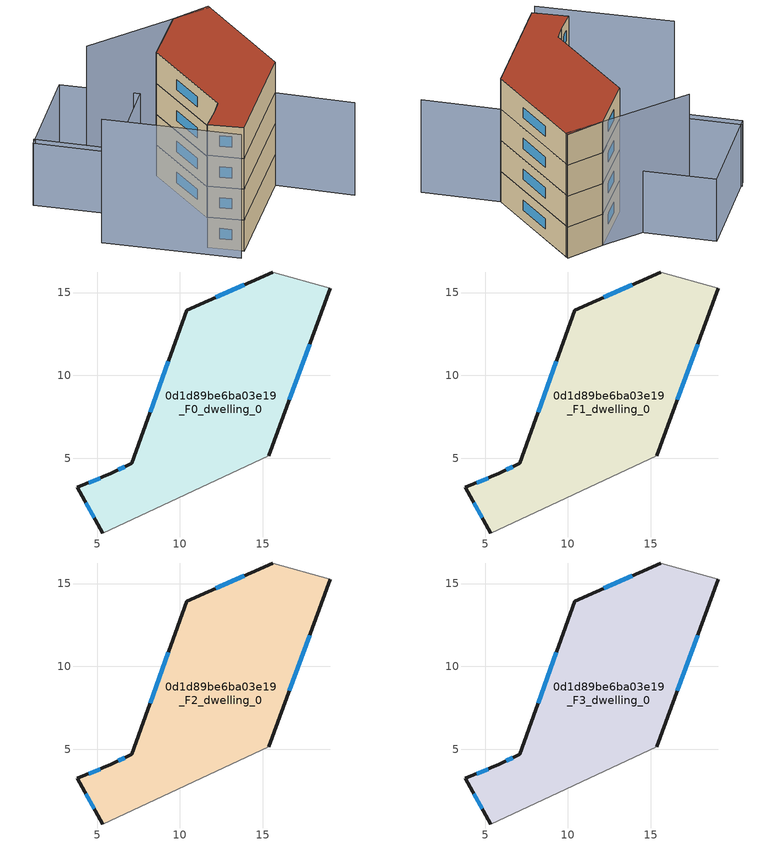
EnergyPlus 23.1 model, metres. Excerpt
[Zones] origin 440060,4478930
0d1d89be6ba03e19_F0_dwelling_0
 floor ground (EU_floor_Construction): 19.07,15.27 15.36,5.15 5.33,0.48 3.81,3.23 5.86,4.08 7.08,4.68 10.42,13.93 15.61,16.24 z0
 wall outside (EU_wall_Construction): 15.61,16.24 10.42,13.93 7.08,4.68 5.86,4.08 3.81,3.23 5.33,0.48 / 15.36,5.15 19.07,15.27 z0:3
 wall adiabatic (EU_wall_Construction): 19.07,15.27 15.61,16.24 / 5.33,0.48 15.36,5.15 z0:3
 window (EU_Window_Construction): 9.3,10.84 8.19,7.77 / 13.88,15.47 12.16,14.7 / 16.6,8.53 17.83,11.89 / 4.32,2.31 4.82,1.4 / 5.17,3.8 4.49,3.52 / 6.67,4.48 6.27,4.28 z1:2
0d1d89be6ba03e19_F1_dwelling_0
 floor to 0d1d89be6ba03e19_F0_dwelling_0 (EU_floor_Construction): 19.06,15.27 15.36,5.15 5.33,0.48 3.81,3.23 5.86,4.08 7.08,4.68 10.42,13.93 15.61,16.24 z3
 wall outside (EU_wall_Construction): 15.61,16.24 10.42,13.93 7.08,4.68 5.86,4.08 3.81,3.23 5.33,0.48 / 15.36,5.15 19.07,15.27 z3:6
 wall adiabatic (EU_wall_Construction): 19.07,15.27 15.61,16.24 / 5.33,0.48 15.36,5.15 z3:6
 window (EU_Window_Construction): 9.3,10.84 8.19,7.77 / 13.88,15.47 12.16,14.7 / 16.6,8.53 17.83,11.89 / 4.32,2.31 4.82,1.4 / 5.17,3.8 4.49,3.52 / 6.67,4.48 6.27,4.28 z4:5
0d1d89be6ba03e19_F2_dwelling_0
 floor to 0d1d89be6ba03e19_F1_dwelling_0 (EU_floor_Construction): 19.06,15.27 15.36,5.15 5.33,0.48 3.81,3.23 5.86,4.08 7.08,4.68 10.42,13.93 15.61,16.24 z6
 wall outside (EU_wall_Construction): 15.61,16.24 10.42,13.93 7.08,4.68 5.86,4.08 3.81,3.23 5.33,0.48 / 15.36,5.15 19.07,15.27 z6:9
 wall adiabatic (EU_wall_Construction): 19.07,15.27 15.61,16.24 / 5.33,0.48 15.36,5.15 z6:9
 window (EU_Window_Construction): 9.3,10.84 8.19,7.77 / 13.88,15.47 12.16,14.7 / 16.6,8.53 17.83,11.89 / 4.32,2.31 4.82,1.4 / 5.17,3.8 4.49,3.52 / 6.67,4.48 6.27,4.28 z7:8
0d1d89be6ba03e19_F3_dwelling_0
 floor to 0d1d89be6ba03e19_F2_dwelling_0 (EU_floor_Construction): 19.06,15.27 15.36,5.15 5.33,0.48 3.81,3.23 5.86,4.08 7.08,4.68 10.42,13.93 15.61,16.24 z9
 wall outside (EU_wall_Construction): 15.61,16.24 10.42,13.93 7.08,4.68 5.86,4.08 3.81,3.23 5.33,0.48 / 15.36,5.15 19.07,15.27 z9:12
 wall adiabatic (EU_wall_Construction): 19.07,15.27 15.61,16.24 / 5.33,0.48 15.36,5.15 z9:12
 window (EU_Window_Construction): 9.3,10.84 8.19,7.77 / 13.88,15.47 12.16,14.7 / 16.6,8.53 17.83,11.89 / 4.32,2.31 4.82,1.4 / 5.17,3.8 4.49,3.52 / 6.67,4.48 6.27,4.28 z10:11
 roof outside (EU_roof_Construction): 15.36,5.15 19.07,15.27 15.61,16.24 10.42,13.93 7.08,4.68 5.86,4.08 3.81,3.23 5.33,0.48 z12
shading: 15.36,5.15 18.24,-1.03 z0:9; -0.98,10.69 4.29,-0.01 / 18.98,15.04 7.59,19.09 z0:12; 0.77,19.37 3.87,13.05 / 0.26,18.98 9.15,23.27 / 9.15,23.27 12.16,17.03 / 12.16,17.03 3.27,12.74 / 3.27,12.74 0.26,18.98 z0:6
[Building]
EU S2 Campaign: North Axis=0; Terrain=City; Solar Distribution=FullExterior
[Site:Location]
Madrid: Latitude=40.5; Longitude=-3.5; Time Zone=1; Elevation=609
[SizingPeriod:WeatherFileDays]
AnnualSizingPeriod: Begin Month=1; Begin Day of Month=1; End Month=12; End Day of Month=31; Day of Week for Start Day=Monday; Use Weather File Daylight Saving Period=No; Use Weather File Rain and Snow Indicators=No
[MATERIAL]
EU_InternalMass_Material: Roughness=MediumRough; Thickness=0.1; Conductivity=1; Density=1800; Specific Heat=900; Thermal Absorptance=0.9; Solar Absorptance=0.7; Visible Absorptance=0.7
[MATERIAL:NOMASS] Roughness=MediumRough; Thermal Absorptance=0.9; Solar Absorptance=0.7; Visible Absorptance=0.7
Name | Thermal Resistance
EU_wall_NoMass | 0.459673
EU_roof_NoMass | 0.495815
EU_floor_NoMass | 0.788942
[WINDOWMATERIAL:SIMPLEGLAZINGSYSTEM]
EU_Window_SimpleGlazing: UFactor=4.26103; Solar Heat Gain Coefficient=0.85; Visible Transmittance=0.85
[CONSTRUCTION]
EU_wall_Construction: EU_wall_NoMass
EU_roof_Construction: EU_roof_NoMass
EU_floor_Construction: EU_floor_NoMass
EU_Window_Construction: EU_Window_SimpleGlazing
EU_InternalMass_Construction: EU_InternalMass_Material
[ZONE] Type=1; Multiplier=1; Ceiling Height=autocalculate; Floor Area=autocalculate; Part of Total Floor Area=Yes
Name | Volume
0d1d89be6ba03e19_F0_dwelling_0 | 323.34
0d1d89be6ba03e19_F1_dwelling_0; 0d1d89be6ba03e19_F2_dwelling_0; 0d1d89be6ba03e19_F3_dwelling_0 | 323.339
[INTERNALMASS] Construction=EU_InternalMass_Construction; Surface Area=107.78
Name | Zone or ZoneList
0d1d89be6ba03e19_F0_dwelling_0_EU_InternalMass | 0d1d89be6ba03e19_F0_dwelling_0
0d1d89be6ba03e19_F1_dwelling_0_EU_InternalMass | 0d1d89be6ba03e19_F1_dwelling_0
0d1d89be6ba03e19_F2_dwelling_0_EU_InternalMass | 0d1d89be6ba03e19_F2_dwelling_0
0d1d89be6ba03e19_F3_dwelling_0_EU_InternalMass | 0d1d89be6ba03e19_F3_dwelling_0
[OTHEREQUIPMENT] Fuel Type=Electricity; Design Level Calculation Method=Watts/Area; Power per Zone Floor Area=1; Fraction Latent=0; Fraction Radiant=0; Fraction Lost=0; Carbon Dioxide Generation Rate=0; EndUse Subcategory=EU_Step8_InternalGains
Name | Zone or ZoneList or Space or SpaceList | Schedule
EU_Step8_InternalGain_0d1d89be6ba03e19_F0_dwelling_0_f000 | 0d1d89be6ba03e19_F0_dwelling_0 | EU_Step8_GainSchedule_0d1d89be6ba03e19_F0_dwelling_0_f000
EU_Step8_InternalGain_0d1d89be6ba03e19_F1_dwelling_0_f000 | 0d1d89be6ba03e19_F1_dwelling_0 | EU_Step8_GainSchedule_0d1d89be6ba03e19_F1_dwelling_0_f000
EU_Step8_InternalGain_0d1d89be6ba03e19_F2_dwelling_0_f000 | 0d1d89be6ba03e19_F2_dwelling_0 | EU_Step8_GainSchedule_0d1d89be6ba03e19_F2_dwelling_0_f000
EU_Step8_InternalGain_0d1d89be6ba03e19_F3_dwelling_0_f000 | 0d1d89be6ba03e19_F3_dwelling_0 | EU_Step8_GainSchedule_0d1d89be6ba03e19_F3_dwelling_0_f000
[ZONEVENTILATION:DESIGNFLOWRATE] Schedule=EU_AlwaysOn; Design Flow Rate Calculation Method=AirChanges/Hour; Air Changes per Hour=0.719161; Ventilation Type=Natural; Fan Pressure Rise=0; Fan Total Efficiency=1; Constant Term Coefficient=1; Temperature Term Coefficient=0; Velocity Term Coefficient=0; Velocity Squared Term Coefficient=0; Minimum Indoor Temperature=-100; Maximum Indoor Temperature=100; Delta Temperature=-100; Minimum Outdoor Temperature=-100; Maximum Outdoor Temperature=100; Maximum Wind Speed=40
Name | Zone or ZoneList or Space or SpaceList
EU_ConstantAir_0d1d89be6ba03e19_F0_dwelling_0 | 0d1d89be6ba03e19_F0_dwelling_0
EU_ConstantAir_0d1d89be6ba03e19_F1_dwelling_0 | 0d1d89be6ba03e19_F1_dwelling_0
EU_ConstantAir_0d1d89be6ba03e19_F2_dwelling_0 | 0d1d89be6ba03e19_F2_dwelling_0
EU_ConstantAir_0d1d89be6ba03e19_F3_dwelling_0 | 0d1d89be6ba03e19_F3_dwelling_0
[HVACTEMPLATE:THERMOSTAT] Constant Heating Setpoint=20; Constant Cooling Setpoint=50
EU_HeatOnly_0d1d89be6ba03e19_F0_dwelling_0; EU_HeatOnly_0d1d89be6ba03e19_F1_dwelling_0; EU_HeatOnly_0d1d89be6ba03e19_F2_dwelling_0; EU_HeatOnly_0d1d89be6ba03e19_F3_dwelling_0
[HVACTEMPLATE:ZONE:IDEALLOADSAIRSYSTEM] System Availability Schedule=EU_AlwaysOn; Maximum Heating Supply Air Temperature=50; Minimum Cooling Supply Air Temperature=13; Maximum Heating Supply Air Humidity Ratio=0.0156; Minimum Cooling Supply Air Humidity Ratio=0.0077; Heating Limit=NoLimit; Cooling Limit=NoLimit; Heating Availability Schedule=EU_AlwaysOn; Cooling Availability Schedule=EU_CoolingOff; Dehumidification Control Type=ConstantSensibleHeatRatio; Cooling Sensible Heat Ratio=0.7; Dehumidification Setpoint=60; Humidification Control Type=None; Humidification Setpoint=30; Outdoor Air Method=None; Outdoor Air Flow Rate per Person=0.00944; Outdoor Air Flow Rate per Zone Floor Area=0; Outdoor Air Flow Rate per Zone=0; Demand Controlled Ventilation Type=None; Outdoor Air Economizer Type=NoEconomizer; Heat Recovery Type=None; Sensible Heat Recovery Effectiveness=0.7; Latent Heat Recovery Effectiveness=0.65
Name | Template Thermostat
0d1d89be6ba03e19_F0_dwelling_0 | EU_HeatOnly_0d1d89be6ba03e19_F0_dwelling_0
0d1d89be6ba03e19_F1_dwelling_0 | EU_HeatOnly_0d1d89be6ba03e19_F1_dwelling_0
0d1d89be6ba03e19_F2_dwelling_0 | EU_HeatOnly_0d1d89be6ba03e19_F2_dwelling_0
0d1d89be6ba03e19_F3_dwelling_0 | EU_HeatOnly_0d1d89be6ba03e19_F3_dwelling_0
[SIZING:ZONE] Zone Cooling Design Supply Air Temperature Input Method=SupplyAirTemperature; Zone Cooling Design Supply Air Temperature=13; Zone Heating Design Supply Air Temperature Input Method=SupplyAirTemperature; Zone Heating Design Supply Air Temperature=50; Zone Cooling Design Supply Air Humidity Ratio=0.008; Zone Heating Design Supply Air Humidity Ratio=0.008; Cooling Design Air Flow Method=DesignDay; Cooling Design Air Flow Rate=0; Cooling Minimum Air Flow per Zone Floor Area=0.000762; Cooling Minimum Air Flow=0; Cooling Minimum Air Flow Fraction=0.2; Heating Design Air Flow Method=DesignDay; Heating Design Air Flow Rate=0; Heating Maximum Air Flow per Zone Floor Area=0.002032; Heating Maximum Air Flow=0.141576; Heating Maximum Air Flow Fraction=0.3; Account for Dedicated Outdoor Air System=No; Dedicated Outdoor Air System Control Strategy=NeutralSupplyAir; Dedicated Outdoor Air Low Setpoint Temperature for Design=autosize; Dedicated Outdoor Air High Setpoint Temperature for Design=autosize; Zone Load Sizing Method=Sensible Load Only No Latent Load; Zone Latent Cooling Design Supply Air Humidity Ratio Input Method=HumidityRatioDifference; Zone Cooling Design Supply Air Humidity Ratio Difference=0.005; Zone Latent Heating Design Supply Air Humidity Ratio Input Method=HumidityRatioDifference; Zone Humidification Design Supply Air Humidity Ratio Difference=0.005
0d1d89be6ba03e19_F0_dwelling_0; 0d1d89be6ba03e19_F1_dwelling_0; 0d1d89be6ba03e19_F2_dwelling_0; 0d1d89be6ba03e19_F3_dwelling_0
[SCHEDULE:CONSTANT]
Name | Hourly Value
EU_AlwaysOn | 1
EU_CoolingOff | 0
[SCHEDULE:FILE] Column Number=1; Rows to Skip at Top=0; Number of Hours of Data=8760; Column Separator=Comma; Interpolate to Timestep=No; Minutes per Item=60; Adjust Schedule for Daylight Savings=Yes
Name | File
EU_Step8_GainSchedule_0d1d89be6ba03e19_F0_dwelling_0_f000 | ../../schedules/0d1d89be6ba03e19/0d1d89be6ba03e19_F0_dwelling_0_f000_gain.csv
EU_Step8_GainSchedule_0d1d89be6ba03e19_F1_dwelling_0_f000 | ../../schedules/0d1d89be6ba03e19/0d1d89be6ba03e19_F1_dwelling_0_f000_gain.csv
EU_Step8_GainSchedule_0d1d89be6ba03e19_F2_dwelling_0_f000 | ../../schedules/0d1d89be6ba03e19/0d1d89be6ba03e19_F2_dwelling_0_f000_gain.csv
EU_Step8_GainSchedule_0d1d89be6ba03e19_F3_dwelling_0_f000 | ../../schedules/0d1d89be6ba03e19/0d1d89be6ba03e19_F3_dwelling_0_f000_gain.csv
